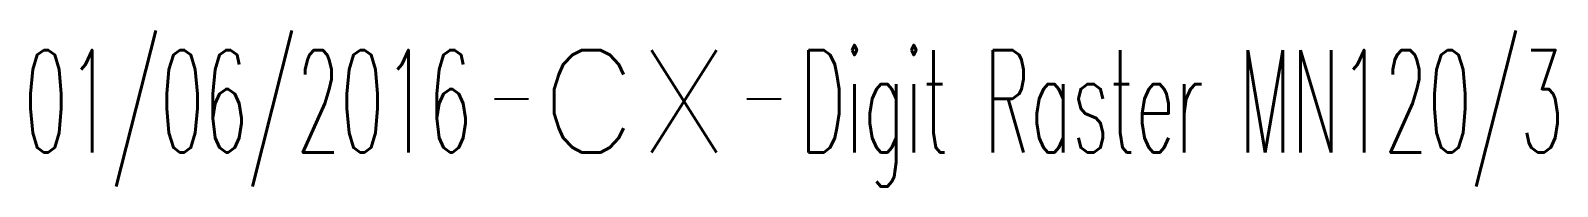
# Model space of a CAD drawing. Header units: millimetres. Extents: x 150994 to 152000, y 121010 to 122000.
# Drawn here: x 151941.14 to 151963.48, y 121010.29 to 121012.58 of the extents above; entities that cross this region are included whole.
import ezdxf
from ezdxf.enums import TextEntityAlignment as Align

# ---------------------------------------------------------------- set-up
doc = ezdxf.new("R2010")
doc.units = ezdxf.units.MM
doc.layers.get('0').update_dxf_attribs({"linetype": 'CONTINUOUS'})
doc.layers.add('G_910', color=7, linetype='CONTINUOUS')
doc.styles.get("Standard").update_dxf_attribs({"font": 'romans.shx', "width": 0.85})

# ---------------------------------------------------------------- blocks, each defined once
blk = doc.blocks.new('GIS_MODF')
at = {"color": 0, "linetype": 'Continuous', "flags": 128}
for points in [[(-2.176, -0.014), (-1.676, -0.014)], [(1.519, -0.014), (2.019, -0.014)]]:
    blk.add_lwpolyline(points, dxfattribs=at)
at = {"color": 0, "linetype": 'Continuous', "width": 0.5}
blk.add_attdef('DATE', text='', height=1.5, dxfattribs=at).set_placement((-2.502, -0.798), align=Align.RIGHT)
at = {"color": 0, "linetype": 'Continuous', "width": 1.771291}
blk.add_attdef('USER', text='', height=1.5, dxfattribs=at).set_placement((-1.507, -0.798), (1.276, -0.798), align=Align.FIT)
at = {"color": 0, "linetype": 'Continuous', "width": 0.5}
blk.add_attdef('DESC', (2.289, -0.798), '', height=1.5, dxfattribs=at)

msp = doc.modelspace()

# ---------------------------------------------------------------- block references
at = {"layer": 'G_910'}
ref = msp.add_blockref('GIS_MODF', (151950.103, 121011.588), dxfattribs=at)
ref.add_attrib('DATE', '01/06/2016', dxfattribs={"layer": '0', "color": 0, "linetype": 'Continuous', "height": 1.5, "width": 0.5}).set_placement((151947.601, 121010.789), align=Align.RIGHT)
ref.add_attrib('USER', 'CX', dxfattribs={"layer": '0', "color": 0, "linetype": 'Continuous', "height": 1.5, "width": 1.025485}).set_placement((151948.596, 121010.789), (151951.379, 121010.789), align=Align.FIT)
ref.add_attrib('DESC', 'Digit Raster MN120/3', (151952.392, 121010.789), dxfattribs={"layer": '0', "color": 0, "linetype": 'Continuous', "height": 1.5, "width": 0.5})

doc.saveas('drawing.dxf')
